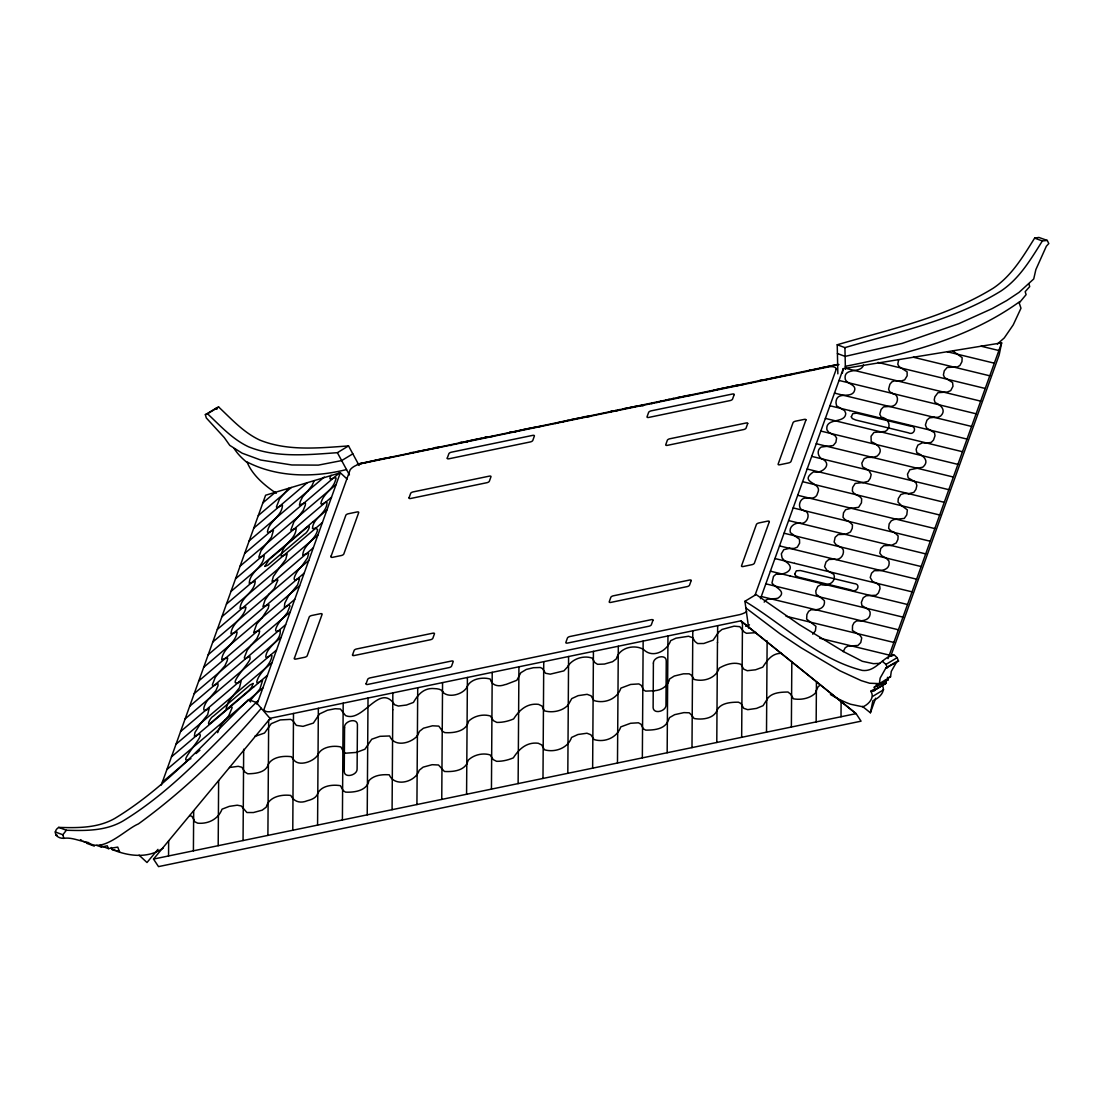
<?xml version="1.0" encoding="UTF-8"?>
<svg xmlns="http://www.w3.org/2000/svg" width="1104" height="1104" viewBox="0 0 1104 1104"><rect width="100%" height="100%" fill="white"/><g stroke="black" fill="none" stroke-linecap="round" stroke-linejoin="round"><path stroke-width="1.5" d="M367.218 814.835L368.018 698.032M567.815 773.311L568.588 656.521M168.553 855.959L168.65 840.793M193.407 850.825L193.683 810.653M218.192 845.692L218.633 780.583M243.059 840.53L243.68 749.216M267.899 835.397L268.672 720.181M292.781 830.249L293.498 713.474M317.579 825.102L318.352 708.326M342.406 819.968L343.192 703.179M392.734 709.858L392.845 692.912M392.086 809.687L392.776 709.72M416.926 804.54L417.726 687.751M441.752 799.406L442.566 682.617M466.578 794.273L467.406 677.47M491.446 789.125L492.218 672.336M518.121 783.605L518.935 666.802M542.989 778.444L543.748 661.669M592.641 768.177L593.428 651.388M617.481 763.03L618.309 646.24M642.349 757.882L643.149 641.093M667.161 752.749L667.961 635.959M691.987 747.615L692.801 630.812M716.786 742.481L717.462 642.404M717.545 642.68L717.655 625.664M741.667 737.32L742.468 622.104M766.507 732.187L767.128 640.858M791.375 727.039L791.83 661.931M816.16 721.906L816.436 681.734M841.013 716.772L841.11 701.592M467.323 686.371C470.897 678.656 482.876 676.835 490.245 679.07C491.804 685.791 498.773 686.992 504.79 684.687A11.206 8.653 -33.6 0 0 505.48 684.521A11.206 8.653 -33.6 0 0 506.17 684.397L516.838 680.285L520.826 672.736L526.291 669.438L533.411 667.713L540.311 667.492L542.45 668.541L545.514 673.261L550.234 674.158L563.882 670.873L568.132 666.292M352.825 453.841L341.66 460.589L318.325 465.129L291.856 464.977L260.641 460.009L242.19 453.206L229.784 445.381L224.278 437.584L206.296 417.947L205.358 414.593L207.524 413.765C220.331 425.785 232.351 439.185 248.538 446.789C276.4 458.119 308.099 454.738 337.382 452.681L348.533 445.919L359.131 465.488M216.895 409.336L216.508 407.845L218.675 407.017C231.481 419.037 243.501 432.437 259.702 440.041C287.551 451.37 319.249 447.989 348.533 445.919M830.443 694.526A199.093 80.054 58.8 0 0 850.591 704.242L862.804 706.808C868.393 704.752 875.265 697.369 870.752 691.256C879.709 691.822 870.187 686.095 877.1 686.467L888.251 679.719L887.437 677.318M543.458 709.265L544.714 710.907C552.483 713.074 562.833 711.045 568.284 704.821M842.352 373.166L843.277 368.653L1001.645 342.861L999.175 354.922L890.804 656.093M862.334 706.325L870.407 712.77L872.878 700.709M261.262 708.285C224.83 751.286 184.064 790.768 138.414 823.915C125.414 829.297 103.1 853.544 88.168 842.476C80.054 841.345 71.884 837.053 63.742 838.336C55.945 838.598 52.219 831.533 58.678 827.393C77.763 827.959 97.538 828.221 114.816 818.423C165.945 787.456 206.089 741.046 248.524 699.605L256.225 702.448L270.949 719.491M63.742 838.336L62.942 834.61L66.378 830.249C85.463 830.801 105.239 831.077 122.516 821.279C173.645 790.298 213.79 743.903 256.225 702.448M836.211 369.274L755.164 594.863M863.397 365.051L863.383 365.134A20.879 10.502 11.6 0 1 863.218 365.7C860.14 373.759 842.849 366.983 845.333 379.541C847.486 384.454 857.698 384.578 854.082 391.741C849.928 398.889 836.239 390.554 835.976 402.781L836.597 405.872L844.615 410.688L845.719 413.269C845.609 424.06 825.005 417.16 826.924 429.801L828.828 432.395L834.859 435.5L836.597 437.998L835.88 442.331L833.244 445.533L821.197 447.051C816.284 450.087 817.829 457.208 822.577 459.264M217.667 732.67L220.455 725.673L224.981 720.139M314.185 480.626L312.073 485.498L307.781 491.032M745.862 607.973L780.086 633.82L800.98 647.703L839.882 670.763L861.189 680.616L869.648 683.238L879.377 683.611L880.136 678.132L885.808 668.113L895.579 662.207M879.377 683.611L890.528 676.849L891.287 671.384L896.545 662.11M667.396 722.292L669.617 717.545L674.682 714.661L683.887 712.618L689.255 712.798L692.194 715.765M816.408 690.276L818.174 686.66L820.451 684.963M161.308 785.068L265.609 495.227L340.322 472.76L347.098 479.053M256.997 704.311L340.322 472.76M467.282 686.522C463.818 694.278 448.804 698.528 442.897 692.208M760.49 598.699L843.277 368.653M888.03 658.605L1001.645 342.861M870.407 712.77L875.651 698.197M318.062 754.432C314.557 761.456 298.08 767.473 293.264 759.138M466.813 763.844L468.317 760.132C473.713 754.777 482.917 752.624 490.148 754.929L493.253 759.621L496.579 761.318C502.403 761.415 508.019 760.132 513.36 757.841C518.811 749.243 526.608 741.819 538.241 743.254L541.705 744.938L544.451 749.782C554.815 752.776 567.911 748.277 571.555 737.444L577.958 734.505L586.942 733.235L590.833 734.753L594.049 739.556C604.909 742.868 617.039 737.596 620.779 726.887L630.591 723.272L638.443 722.789L641.065 724.293L643.246 728.764L645.716 730.13C653.168 730.13 663.242 729.523 667.354 722.361M816.38 690.455L815.332 693.174C809.812 698.528 800.814 700.212 793.403 698.804L790.616 694.14L787.994 692.029C780.611 692.111 770.633 692.525 766.728 699.881M766.728 699.95L763.043 705.691L756.502 708.409L747.725 709.665L743.737 708.313L740.963 703.496L738.438 702.199C730.765 702.144 719.615 702.889 716.648 711.252C712.811 718.897 701.537 719.918 694.057 718.483L692.194 715.806M331.007 475.258L330.924 475.438A20.879 4.692 -47.1 0 0 330.731 475.934C326.798 484.145 338.928 472.581 335.381 480.571C332.884 489.734 322.492 494.095 320.891 503.631L321.761 504.349L325.818 502.072L326.991 502.555C326.991 513.484 312.653 518.231 312.473 528.609L315.758 528.167M568.284 704.738L571.775 698.584L578.123 695.658L587.121 694.333L591.068 695.81L593.11 699.343M882.096 685.046C886.208 691.007 879.295 698.073 873.954 700.046M318.118 754.294C321.775 746.815 333.353 745.186 340.929 746.98L343.565 751.879L345.621 753.19L356.44 752.417L364.913 749.216L371.744 739.225L379.942 736.327L389.671 735.968C394.211 747.532 410.757 743.503 417.381 735.802M417.381 735.719L419.492 731.331L423.467 728.212L432.464 725.797L438.799 726.115L442.525 731.234L444.691 732.587C453.482 733.277 466.399 731.51 468.565 721.257C473.961 715.889 483.152 713.764 490.397 716.013L493.516 720.719L496.841 722.416C502.665 722.513 508.282 721.216 513.622 718.939C519.128 710.314 526.87 702.931 538.545 704.366L541.995 706.063L543.458 709.154M898.67 359.642L897.787 364.251L899.111 366.625L907.115 371.827L907.143 375.815L904.687 379.817L901.319 380.963L894.571 380.852L892.018 381.763L889.907 384.233L888.582 389.188L889.686 391.727L892.57 393.479M843.208 651.664L845.222 647.758L847.858 646.144L857.974 645.467L860.775 642.528L861.727 637.891L859.906 635.242L852.412 630.453L852.536 625.637L854.041 622.739L856.607 620.862C862.666 621.193 871.028 620.241 870.09 612.085L868.862 609.891L861.907 605.53L861.368 602.411L863.218 597.761L866.309 595.718L876.038 595.249L878.425 592.986L880.026 588.68L879.653 585.755L876.576 583.243M568.091 665.947C572.907 658.481 584.264 655.1 592.351 658.219L594.683 662.455L597.54 664.318L604.468 664.056L612.582 661.71L616.349 658.867C619.234 647.703 634.248 644.032 643.48 649.414C652.602 658.812 666.926 651.153 670.68 640.637L675.979 638.181L688.551 636.249L692.774 637.753L695.037 641.562L697.618 643.549L703.8 643.494L713.143 640.154L718.345 632.468L722.044 629.432L734.091 626.161L739.804 626.672L743.917 631.833L746.456 633.282L754.791 632.744A20.879 16.132 -33.6 0 0 755.716 632.537L756.061 632.44M279.312 567.953L273.323 576.509L272.053 581.408L273.82 581.394M466.785 763.94C462.424 771.13 452.06 771.889 444.429 771.475L438.495 764.989L432.106 764.699L423.122 767.142L419.189 770.288C415.642 782.212 394.57 787.525 389.27 774.815C382.301 774.318 373.939 775.091 368.957 780.611C366.942 790.919 354.191 792.562 345.483 792.12L343.178 790.588L340.418 785.689C332.773 784.392 321.623 785.51 317.8 793.265C316.503 797.875 311.549 799.669 307.34 800.717C300.385 803.671 293.981 801.794 290.766 795.446C281.561 794.231 268.796 796.688 266.216 807.162L262.2 810.17L253.409 812.544L246.896 812.53L243.28 808.307M266.588 543.637L271.501 537.068L273.461 530.237L268.507 532.542L267.444 532.031C268.755 521.033 282.169 516.382 282.472 505.052L276.98 507.785L276.428 506.874L279.533 498.953L284.142 493.585M200.9 723.065L207.662 714.633L209.18 708.313C199.396 715.889 205.04 701.62 209.663 698.032M262.131 617.688L256.735 623.995L253.658 632.551L257.26 631.226M288.696 488.272L284.28 493.447M764.175 602.108C767.045 596.947 773.559 599.762 778.03 598.12C787.511 591.44 775.367 587.935 771.972 582.995L773.504 576.398L776.071 574.094C785.303 575.598 797.764 568.422 784.461 560.86M225.064 720.07L228.721 715.806L232.171 707.595L231.412 706.601L226.9 709.251L226.127 708.437L228.1 702.503L232.765 695.975M837.425 353.528L845.112 356.385L902.189 343.413L958.741 323.707L992.261 308.568L1006.669 300.592L1019.006 292.408L1033.717 278.967L1035.869 269.597L1046.344 246.233L1048.8 243.556L1047.254 240.424L1038.892 237.443L1034.641 238.119C1023.063 256.501 1011.802 275.807 993.241 288.199C945.935 317.317 889.99 329.282 837.232 344.765L837.853 373.842M1047.254 240.424L1042.342 240.962C1030.763 259.343 1019.503 278.65 1000.928 291.042C953.635 320.16 897.69 332.138 844.933 347.622L837.232 344.765M250.677 700.046L259.909 688.993L262.6 680.368L257.287 683.059L256.735 682.051C258.943 671.853 270.715 666.264 271.998 655.61L270.866 655.21L266.809 657.611L265.802 657.142C266.036 646.406 281.713 641.286 280.14 630.481L278.056 630.977M219.199 672.377L224.912 665.767L227.134 660.937L227.686 658.136L225.382 658.329M307.643 491.17L302.565 496.966L300.302 501.437L299.446 505.094L304.552 502.982L305.477 503.176L305.284 505.246L303.241 510.365L298.604 516.41M812.71 634.165L815.387 630.826L815.953 626.368L806.624 619.082L806.914 614.5L808.652 611.312L811.261 609.67C817.415 610.498 825.626 608.608 824.357 600.659L819.996 596.974M176.005 744.22L271.984 662.648M568.27 420.224L561.025 422.225M153.511 859.078L270.328 718.262L740.839 620.862L856.097 713.639L861.065 721.174L158.507 866.612L153.511 859.078L856.055 713.639L740.839 620.862L742.509 623.374M232.861 695.893L239.485 687.723L241.1 681.14L238.078 682.672M157.955 849.362L146.998 862.514L139.09 855.172M262.186 617.619L268.231 608.387L269.031 604.757L262.931 606.607L265.029 600.01L269.059 594.228M251.077 645.288L247.268 650.118L244.384 657.377L244.605 658.688L245.695 658.536L249.849 656.328L250.028 658.426C251.588 660.841 226.913 686.164 238.022 682.7M219.144 672.433L215.308 677.29L212.423 684.549L212.644 685.846L213.748 685.681L217.916 683.486L218.054 685.625L215.929 690.607L209.705 698.004M300.992 567.235L307.561 557.837L308.651 553.159L306.47 553.642M190.923 758.655C174.598 767.073 202.073 738.452 200.183 735.016L199.603 733.718L196.484 735.609M200.845 723.106L194.98 732.421L194.387 736.354L196.429 735.637M266.547 543.679L261.013 550.675L258.819 557.134L259.495 557.768L261.676 556.582M282.9 618.24L287.385 612.61L289.966 606.055L289.179 604.799L284.377 607.49L284.763 603.405A11.206 2.512 -47.1 0 1 284.901 603.032A11.206 2.512 -47.1 0 1 285.011 602.687L288.53 595.939L297.569 584.941L299.515 578.938L299.018 578.303L296.893 579.338M251.16 645.219L256.846 638.636L259.081 633.806L259.661 630.977L257.301 631.212M212.768 642.045L269.128 594.145L274.234 588.598L277.918 580.042L276.759 579.628L273.889 581.325M300.716 567.456C297.901 569.181 290.145 582.664 296.769 579.434M298.508 516.506L293.912 521.875L290.807 530.155L293.609 529.451M279.395 567.87L285.757 559.424L287.15 553.904L281.327 556.457C281.065 544.893 295.941 539.842 296.12 528.471L293.705 529.382M282.79 618.337C279.947 620.158 271.777 632.937 277.766 631.24M313.122 521.64L230.984 591.44M171.465 756.847L253.63 687.019M512.477 432.188L525.559 429.042M834.527 559.245C839.992 560.639 844.353 555.146 843.318 549.958L841.938 547.929L836.101 544.727L834.127 542.05L835.135 537.317L838.184 534.543L845.816 534.308L850.535 531.907L852.26 528.319L852.467 524.842L849.086 521.53M997.381 344.02L1004.267 337.934L1013.237 324.866L1020.979 308.237L1019.199 302.951L1026.113 294.63L1025.161 291.691L1029.728 286.571L1028.942 284.101M262.849 502.886L275.31 492.301M258.295 515.554L291.304 487.499M253.741 528.167L307.257 482.71M249.187 540.836L324.231 477.066M244.633 553.49L339.328 473.023M240.079 566.159L336.058 484.573M235.538 578.8L331.504 497.228M313.012 521.737L326.95 509.882M226.43 604.081L322.409 522.523M221.876 616.75L317.855 535.178M217.322 629.39L313.288 547.846M308.747 560.501L269.128 594.145M208.228 654.686L304.193 573.142M203.66 667.354L299.639 585.782M198.775 680.933L294.74 599.403M194.221 693.602L290.2 612.03M189.667 706.256L285.646 624.685M185.113 718.897L281.092 637.339M180.559 731.552L276.524 650.008M253.478 687.157L267.43 675.303M166.911 769.502L262.876 687.958M162.357 782.129L188.908 759.58M195.988 753.563L199.907 750.237M255.728 702.82L258.322 700.612M315.551 528.347L317.635 529.409C316.006 539.939 303.283 544.493 302.717 555.34L306.443 553.656M1019.806 301.558C969.022 338.293 906.163 354.301 845.333 366.307M890.68 656.383L894.281 654.976L897.124 657.667L898.546 661.089L885.808 668.113M363.326 463.087L380.604 459.071M251.339 582.926L255.217 581.077C254.845 592.296 240.617 597.167 240.079 608.525L245.957 607.172C244.398 617.895 231.757 622.628 230.957 633.765L237.084 631.93C235.994 643.246 222.539 648.393 221.697 659.723L225.313 658.37M363.809 462.838L361.229 462.935M261.717 556.568L264.104 555.574C264.049 567.028 249.325 571.955 249.283 583.533L251.27 582.967M205.344 414.704L216.494 407.942M207.524 413.765L218.675 407.017M748.691 628.121L744.924 601.294L756.074 594.545L799.489 624.726L844.45 652.105L862.348 661.296L873.485 663.67L880.095 663.338M744.924 601.294C783.26 624.381 818.05 659.392 862.321 670.418C875.541 672.032 881.834 657.943 893.509 654.589M887.395 667.837L885.96 664.415L897.124 657.667M874.147 687.157L878.329 684.632M870.752 691.256L873.54 689.558M875.141 689.779L886.291 683.017L885.298 680.409M875.141 689.917L886.291 683.169L884.525 683.707M872.56 696.458L883.711 689.71M163.268 847.955C148.074 858.912 128.271 856.249 112.028 849.445L111.283 847.486M926.877 443.09L922.392 442.814L917.866 445.091L916.154 449.314L916.803 452.695C922.64 455.234 930.299 460.796 922.778 467.199L909.82 469.752L907.488 474.154L908.192 477.88L913.988 481.22M817.54 368.626L811.219 370.42M851.253 508.282L858.608 507.329L861.437 502.858L861.686 498.773C859.519 495.006 853.985 495.213 852.343 490.99L852.647 487.402L855.186 483.428L862.928 482.558M293.222 759.069L291.359 756.709C283.7 755.674 272.771 756.723 268.396 764.078C266.078 772.759 255.245 773.656 247.71 773.78L244.757 771.917L241.873 767.252L238.202 766.314L229.466 767.515M413.669 452.323L411.571 453.151M614.224 411.185L615.991 410.426M461.955 442.538L460.064 443.077M882.289 684.383L883.283 684.08M357.379 464.094L837.922 364.389M713.791 390.25L722.734 388.222M934.191 417.353L929.444 417.85L926.932 420.21L925.414 424.943L926.642 428.048L934.508 432.782L935.005 435.749L933.501 440.068L931.252 442.373L927.001 443.104M346.518 469.559C313.729 477.797 276.773 477.535 246.427 461.651M908.551 493.667L904.273 493.447L900.823 494.537L898.297 498.525L898.007 502.099L901.692 505.756M662.014 401.318L663.656 400.793L660.592 400.876M463.432 442.124L472.636 439.999M709.817 391.52L712.825 390.775M83.366 841.372L87.547 843.042M665.919 400.117L669.355 399.317M888.251 679.719L885.794 680.202M359.587 464.011L361.477 463.583M56.042 835.48L57.201 835.217M454.807 444.332L456.187 444.029M617.495 410.067L619.799 409.556M609.298 412.344L611.23 411.916M416.194 451.729L439.282 447.286M555.174 423.522L557.796 422.956M656.673 402.505L659.019 401.994M672.281 398.668L673.854 398.351M819.899 368.115L823.915 367.287M724.031 387.959L732.918 386.221M571.113 419.617L573.611 419.106M623.084 408.866L626.837 408.094M450.46 445.519L451.329 445.34M654.631 690.704C661.807 690.152 667.989 685.998 669.631 678.932L674.296 676.021L683.431 673.826L689.186 673.813L691.656 675.386L694.085 679.415C703.731 682.093 715.903 678.298 719.215 668.141C725.452 664.442 733.953 661.641 741.019 664.387L743.737 669.134L747.256 670.708L755.55 669.797L762.754 667.161C767.142 660.496 771.751 653.306 781.135 653.32M825.005 367.052L835.204 365.107M473.395 439.834L481.496 438.205M651.305 403.622L653.637 403.139M574.853 418.844L584.554 416.981M654.355 690.759L645.55 691.132L643.397 689.752L641.314 685.405L638.843 683.928L630.66 684.439L620.903 688.109C617.343 698.887 604.951 703.897 594.256 700.64L593.11 699.425M677.414 397.606L685.612 396.046M629.846 407.473L632.275 407.003M749.354 383.336L750.955 383.019M526.718 428.821L536.365 427.027M96.724 845.333L101.347 847.044L107.295 845.788L108.413 848.631L117.755 847.113L119.729 852.288M382.757 458.657L387.256 457.856M634.179 406.631L637.795 406.024M491.114 436.66L494.109 436.121M734.312 385.972L738.921 385.268M643.259 405.196L639.961 405.734M738.065 385.31L739.294 385.103M896.972 661.351L898.546 661.089M787.276 375.056L763.333 380.19M741.295 384.772L743.765 384.358M484.835 437.584L488.561 437.032M541.029 426.323L538.435 426.724M392.914 457.001L388.939 457.594M254.9 736.189L255.245 736.133A20.879 16.132 -33.6 0 0 256.156 735.968L264.505 733.042L271.267 723.658L280.264 719.918L290.6 719.38L292.712 720.567L296.341 725.369L303.02 726.363L313.357 723.092L319.525 713.957L327.405 710.245L335.119 708.74L340.405 709.003L345.552 715.571C363.23 723.134 379.831 681.775 394.639 704.766L398.378 706.049L406.479 705.028L413.434 702.434C417.478 695.327 422.915 688.634 432.188 688.496C435.776 688.758 440.786 688.358 442.939 691.849M792.631 374.27L788.629 374.849M589.771 416.249L585.7 416.801M487.94 437.115L484.835 437.253M686.771 395.839L690.828 395.273M889.244 677.042L890.528 676.849M836.321 364.927L838.999 364.555M872.671 457.429L877.059 456.173C884.566 449.866 877.197 444.084 871.208 441.697L871.042 436.273L873.954 432.437L885.284 431.443C892.308 427.138 888.623 418.126 881.213 417.133L879.764 414.221L881.089 409.474L883.545 406.879L892.211 406.244L894.723 405.14C898.642 401.801 898.684 394.473 892.653 393.521M789.664 548.371L794.218 548.44L797.336 547.115L799.6 543.168L799.503 539.304L790.395 532.639C788.642 526.967 794.549 522.758 799.641 523.006M851.212 508.268L845.623 509.689L843.497 512.836L843.001 517.293L845.195 519.749L848.921 521.488M863.093 482.6L868.13 481.33L870.242 478.322L871.18 474.541L868.807 470.414L862.569 466.813L861.824 463.114L864.128 458.698L867.537 457.332L872.574 457.401M835.038 364.858L837.646 364.734M809.66 370.019L812.489 369.895M759.952 380.3L765.983 380.024M735.14 385.448L738.038 385.31M685.418 395.729L688.399 395.605M642.307 405.706L643.522 405.651M610.926 411.157L616.984 410.881M584.209 416.691L590.267 416.401M559.397 421.825L562.585 421.673M509.717 432.106L515.761 431.83M460.009 442.4L461.955 442.304M465.433 442.152L467.254 442.069M435.183 447.534L438.481 447.382M410.357 452.668L412.827 452.557M908.661 493.681L913.795 492.425L915.92 489.403L916.844 485.636L916.182 483.138L914.015 481.247M800.055 523.13C807.328 525.035 811.895 512.187 803.767 510.531M934.232 417.367L938.179 417.284L940.663 416.001C946.597 410.302 940.787 404.864 935.143 402.601L934.232 399.883L934.895 396.778L937.972 392.679L947.425 392.017L950.71 390.595L952.987 386.29L952.586 382.564L944.541 377.471L943.396 374.946L944.293 370.765L947.149 367.466L957.43 366.942L959.969 365.383L961.957 361.67L962.15 357.655L957.416 354.218M789.567 548.357L783.785 549.668L781.328 553.835L782.087 557.975L784.737 560.929M834.445 559.217L828.828 559.48L826.027 561.936L824.578 566.614L826.882 570.313L833.851 574.384C836.584 582.263 827.558 586.583 820.976 584.568L817.816 586.376L815.787 590.944L816.132 594.214L819.872 596.947M790.105 575.971L907.502 604.495M967.021 439.088L849.638 410.55M794.618 563.33L912.056 591.854M115.409 850.259L112.028 849.445M117.038 850.646L118.666 851.046M825.364 418.402L835.176 420.79M981.083 346.201L998.899 350.534M947.191 351.734L994.345 363.188M913.367 357.241L989.805 375.815M878.039 362.429L985.237 388.47M845.429 368.267L980.683 401.138M839.04 380.452L976.115 413.807M834.486 393.121L971.575 426.434M829.932 405.761L849.859 410.605M834.859 420.707L962.481 451.715M820.824 431.057L957.913 464.384M816.27 443.725L953.373 477.038M811.716 456.38L948.819 489.679M807.162 469.034L944.265 502.32M802.608 481.675L939.711 515.002M797.723 495.282L934.826 528.581M793.169 507.923L930.258 541.25M788.615 520.577L925.704 553.891M784.061 533.218L921.164 566.545M779.507 545.9L916.61 579.186M774.939 558.541L794.659 563.33M770.399 571.182L790.326 576.026M765.845 583.837L902.948 617.136M761.291 596.505L898.408 629.777M786.02 616.239L893.854 642.445M819.706 638.195L889.286 655.1M803.629 510.49C797.185 509.289 798.882 499.022 804.802 498.07C809.508 498.29 816.311 499.394 817.609 493.102A11.206 5.63 11.6 0 0 817.719 492.743A11.206 5.63 11.6 0 0 817.871 492.398C822.604 482.144 797.612 482.972 813.593 471.794C821.321 474.251 832.609 464.908 823.004 459.347M189.612 815.552L191.875 816.311L193.614 819.237M1034.641 238.119L1042.342 240.962M58.678 827.393L66.378 830.249M102.106 846.23L108.413 848.631M86.595 843.263L94.295 846.119M55.2 831.933L62.9 834.79M957.265 354.177L952.697 350.837M876.493 583.216L872.519 581.422L870.228 577.489L871.58 573.169L874.368 570.616C880.785 570.906 890.638 570.561 888.982 561.122L886.084 558.017M901.802 505.811L907.364 509.882L906.784 514.878L904.286 518.425L894.033 519.515L891.301 520.771L889.162 523.889L888.637 528.374L890.831 530.831L894.571 532.583M882.344 661.337L885.96 664.415M886.029 558.003L881.82 555.85L879.791 553.187L880.757 548.453L883.807 545.652L891.452 545.404L896.2 543.002L897.925 539.428L898.132 535.937L894.654 532.597M80.482 839.62L81.668 840.337M276.276 493.295C264.836 485.594 252.857 475.617 247.351 462.728C242.135 458.533 237.65 454.006 234.2 448.61M248.524 699.605L250.567 701.965M337.382 452.681L349.43 474.927M243.28 808.238L241.265 805.975L237.222 805.202L229.287 806.362L222.056 809.163C218.261 819.016 208.546 824.15 197.713 823.184L194.621 821.666L193.614 819.361M100.395 844.67L101.347 847.044M876.286 684.066L877.1 686.467M844.933 347.622L845.402 369.274M746.704 611.671A10.695 4.416 -19.7 0 1 739.376 614.707L271.681 711.528A10.64 4.388 -19.7 0 1 264.035 709.21L350.12 469.89A10.695 4.416 -19.7 0 1 360.856 463.735L828.538 366.928A10.64 4.388 -19.7 0 1 836.197 369.247M749.45 624.809A10.695 4.416 -19.7 0 1 745.752 626.354M653.389 663.076L653.126 707.83C653.899 714.812 666.719 710.935 665.974 704.725L666.25 661.186C666.637 653.513 653.195 656.908 653.389 663.076M344.572 727.771L344.241 771.323C344.255 778.706 357.323 775.187 357.103 769.102L357.434 724.348C356.551 717.324 343.537 721.395 344.572 727.771M851.308 416.788L852.316 418.554L855.628 419.989L908.178 432.74C914.498 436.121 917.7 425.785 910 426.061L856.607 413.186L852.771 413.641L851.308 416.788M264.85 566.393L267.706 565.317L304.469 534.074C307.685 532.97 312.584 521.957 306.208 528.057L268.962 559.756L264.85 566.393M794.728 574.011L795.515 575.681L798.661 577.185L851.032 589.936C856.883 593.717 861.7 583.878 853.916 583.519L800.372 570.533L796.343 570.823L794.728 574.011M253.092 683.486L251.671 687.212L248.842 690.497L211.457 722.32C205.22 728.047 210.45 717.048 213.445 716.096L250.235 684.825L253.092 683.486M447.286 458.091L447.244 458.257A2.277 0.938 -19.7 0 0 448.817 458.809L530.431 441.917A2.277 0.938 -19.7 0 0 532.804 440.413L534.391 435.997A2.277 0.938 -19.7 0 0 532.639 435.39L451.439 452.185A2.277 0.938 -19.7 0 0 448.886 453.675L447.286 458.091M652.975 620.2L651.346 624.781A2.277 0.938 -19.7 0 1 648.779 626.258L567.594 643.066A2.277 0.938 -19.7 0 1 565.841 642.445L567.428 638.043A2.277 0.938 -19.7 0 1 569.788 636.539L651.415 619.648A2.277 0.938 -19.7 0 1 652.975 620.2M691.187 580.552L689.531 585.189A2.208 0.911 -19.7 0 1 687.061 586.624L610.926 602.384A2.208 0.911 -19.7 0 1 609.229 601.79L610.829 597.319A2.208 0.911 -19.7 0 1 613.12 595.856L689.683 580.014A2.208 0.911 -19.7 0 1 691.187 580.552M747.712 423.494L746.056 428.131A2.208 0.911 -19.7 0 1 743.572 429.58L667.437 445.34A2.208 0.911 -19.7 0 1 665.74 444.733L667.34 440.261A2.208 0.911 -19.7 0 1 669.645 438.812L746.194 422.97A2.208 0.911 -19.7 0 1 747.712 423.494M294.478 657.97L294.285 658.522A2.277 0.938 -19.7 0 0 295.789 659.102L304.787 657.253A2.277 0.938 -19.7 0 0 307.216 655.721L322.092 614.362A2.277 0.938 -19.7 0 0 320.408 613.714L311.756 615.494A2.277 0.938 -19.7 0 0 309.244 616.957L294.478 657.97M805.934 419.934L790.988 461.513A2.277 0.938 -19.7 0 1 788.463 462.962L779.824 464.756A2.277 0.938 -19.7 0 1 778.141 464.094L793.017 422.735A2.277 0.938 -19.7 0 1 795.446 421.204L804.43 419.354A2.277 0.938 -19.7 0 1 805.934 419.934M352.562 654.796L352.507 654.962A2.208 0.911 -19.7 0 0 354.274 655.514L430.394 639.754A2.208 0.911 -19.7 0 0 432.837 638.305L434.452 633.834A2.208 0.911 -19.7 0 0 432.92 633.172L356.371 649.014A2.208 0.911 -19.7 0 0 354.191 650.311L352.562 654.796M409.073 497.738L409.018 497.904A2.208 0.911 -19.7 0 0 410.785 498.456L486.919 482.696A2.208 0.911 -19.7 0 0 489.348 481.247L490.963 476.776A2.208 0.911 -19.7 0 0 489.431 476.114L412.882 491.956A2.208 0.911 -19.7 0 0 410.702 493.253L409.073 497.738M366.114 683.666L366.059 683.831A2.277 0.938 -19.7 0 0 367.88 684.411L449.066 667.603A2.277 0.938 -19.7 0 0 451.591 666.098L453.178 661.696A2.277 0.938 -19.7 0 0 451.591 661.006L369.964 677.911A2.277 0.938 -19.7 0 0 367.729 679.25L366.114 683.666M734.16 394.625L732.504 399.206A2.277 0.938 -19.7 0 1 730.255 400.545L648.641 417.45A2.277 0.938 -19.7 0 1 647.054 416.76L648.641 412.358A2.277 0.938 -19.7 0 1 651.153 410.854L732.352 394.045A2.277 0.938 -19.7 0 1 734.16 394.625M331.186 555.961L330.91 556.747A2.277 0.938 -19.7 0 0 332.704 557.299L341.343 555.519A2.277 0.938 -19.7 0 0 343.813 554.001L358.69 512.642A2.277 0.938 -19.7 0 0 357.075 511.952L348.077 513.815A2.277 0.938 -19.7 0 0 345.869 515.168L331.186 555.961M769.322 521.723L754.349 563.288A2.277 0.938 -19.7 0 1 752.141 564.641L743.158 566.518A2.277 0.938 -19.7 0 1 741.529 565.814L756.406 524.469A2.277 0.938 -19.7 0 1 758.876 522.951L767.528 521.157A2.277 0.938 -19.7 0 1 769.322 521.723"/></g></svg>
